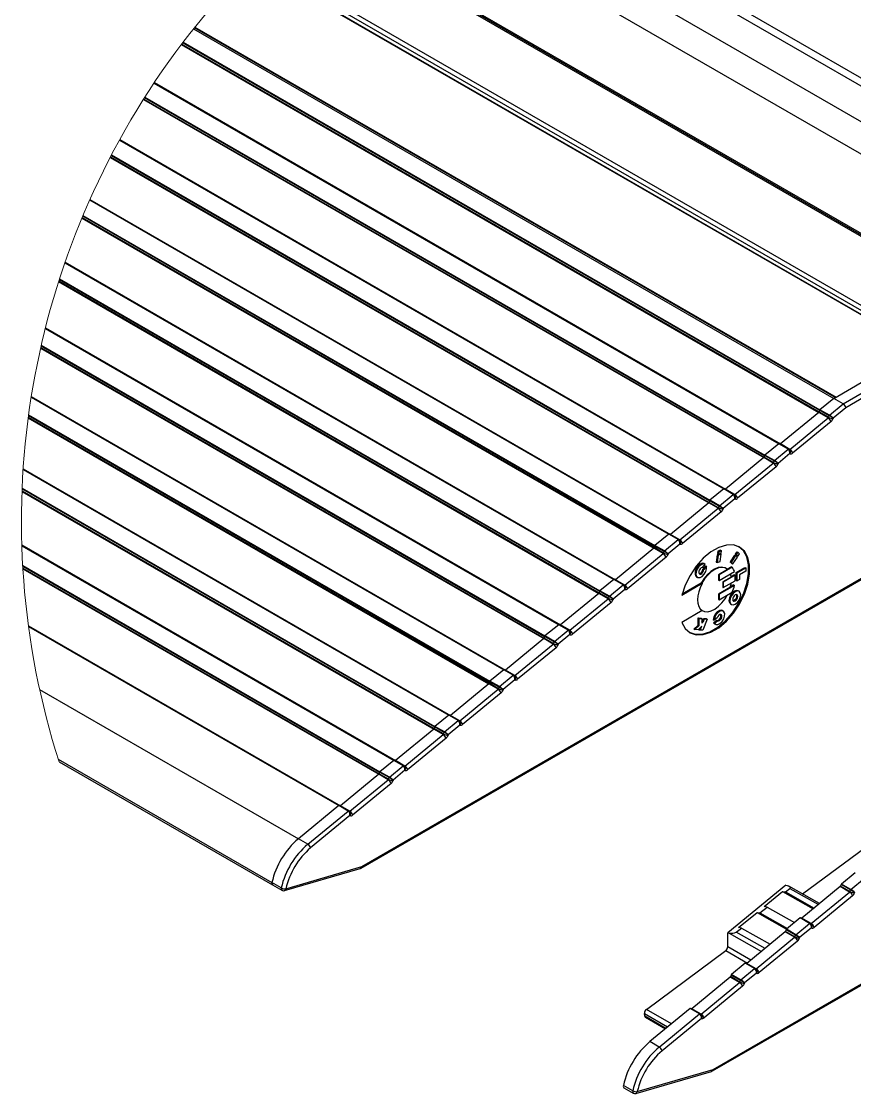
# Paper-space layout 'Sheet4' of a CAD drawing. Header units: millimetres. Extents: x 440 to 1016, y 428 to 1885.
# Drawn here: x 480.8 to 795.1, y 428 to 832.6 of the extents above; entities that cross this region are included whole.
import ezdxf

# ---------------------------------------------------------------- set-up
doc = ezdxf.new("R2010")
doc.units = ezdxf.units.MM

psp = doc.layouts.new('Sheet4')

# ---------------------------------------------------------------- linework, layer by layer
at = {"color": 7, "linetype": 'Continuous', "lineweight": 25, "ltscale": 5}
for p, q in [((632.43746, 903.612809), (859.75676, 772.384243)), ((635.116092, 905.104714), (859.824113, 775.383549)), ((620.954625, 896.794932), (875.325493, 749.949651)), ((610.996477, 890.296536), (870.022468, 740.763979)), ((587.642483, 872.642534), (843.059711, 725.193458)), ((843.77735, 725.314157), (588.021568, 872.959035)), ((588.445655, 873.311894), (844.036035, 725.762682)), ((567.851953, 854.517358), (819.618992, 709.175306)), ((567.958943, 854.624646), (819.764427, 709.260242)), ((568.920366, 855.582791), (821.068577, 710.020797)), ((570.153884, 856.799619), (822.730354, 710.990267)), ((545.75204, 829.747455), (787.284068, 690.314012)), ((787.850312, 690.644221), (546.111158, 830.197172)), ((546.31739, 830.454962), (788.174562, 690.833764)), ((541.197053, 823.88206), (781.66335, 685.063737)), ((541.337124, 824.066835), (781.789712, 685.256558)), ((541.707567, 824.554401), (781.970314, 685.853498)), ((541.848234, 824.738877), (782.096676, 686.046319)), ((530.839852, 809.30634), (766.534499, 673.242645)), ((530.902735, 809.400814), (766.691855, 673.282879)), ((530.91555, 809.419887), (767.03041, 673.113601)), ((530.978731, 809.514659), (767.187766, 673.154133)), ((526.830844, 803.125637), (760.913781, 667.99237)), ((526.953332, 803.319948), (761.039547, 668.184893)), ((527.279071, 803.83374), (761.220745, 668.782132)), ((527.402453, 804.028051), (761.347107, 668.974655)), ((517.782263, 787.793832), (745.784334, 656.170981)), ((517.837099, 787.89367), (745.94169, 656.211512)), ((517.848126, 787.913637), (746.280841, 656.042235)), ((517.902962, 788.013177), (746.438197, 656.082468)), ((514.311782, 781.302588), (740.164212, 650.920706)), ((514.417879, 781.506734), (740.289978, 651.113527)), ((514.698915, 782.045858), (740.471176, 651.710468)), ((514.805607, 782.249706), (740.596942, 651.902991)), ((506.569139, 765.216785), (725.034765, 639.099317)), ((506.615631, 765.321391), (725.192122, 639.139848)), ((506.625167, 765.342252), (725.531272, 638.970571)), ((506.671659, 765.446859), (725.688628, 639.011102)), ((503.642253, 758.411722), (719.414643, 633.849042)), ((503.731064, 758.626001), (719.540409, 634.041863)), ((503.967396, 759.191053), (719.721607, 634.638803)), ((504.056803, 759.404736), (719.847373, 634.831624)), ((497.230879, 741.557913), (704.285196, 622.02795)), ((497.268728, 741.667288), (704.442553, 622.068184)), ((497.276179, 741.689043), (704.781405, 621.898906)), ((497.314028, 741.798418), (704.938761, 621.939438)), ((494.863681, 734.429496), (698.664776, 616.777675)), ((494.934908, 734.653609), (698.79084, 616.970198)), ((495.124451, 735.246079), (698.972038, 617.567437)), ((495.196573, 735.469597), (699.097804, 617.75996)), ((489.839903, 716.774302), (683.535627, 604.956286)), ((489.868812, 716.889041), (683.692984, 604.996817)), ((489.874772, 716.911988), (684.031836, 604.82754)), ((489.90368, 717.026429), (684.189192, 604.867773)), ((488.063387, 709.304946), (677.915207, 599.706011)), ((488.116137, 709.540086), (678.041271, 599.898832)), ((488.256506, 710.16057), (678.222171, 600.495773)), ((488.31015, 710.395115), (678.348235, 600.688296)), ((787.284068, 690.314012), (822.730354, 710.990267)), ((790.81922, 688.273149), (826.266102, 708.949106)), ((827.198915, 707.446473), (791.798524, 686.797636)), ((484.522871, 690.793829), (662.786058, 587.884622)), ((484.541945, 690.914231), (662.943415, 587.925153)), ((484.545819, 690.93837), (663.282267, 587.755876)), ((484.564892, 691.058474), (663.439623, 587.796407)), ((787.284068, 690.314012), (782.096676, 686.046319)), ((785.631827, 684.005158), (790.81922, 688.273149)), ((790.81922, 688.273149), (787.284068, 690.314012)), ((483.50542, 683.853166), (657.472602, 583.424108)), ((483.5385, 684.099631), (657.598666, 583.616929)), ((781.66335, 685.063737), (767.187766, 673.154133)), ((785.199098, 683.022874), (781.66335, 685.063737)), ((781.970314, 685.853498), (781.789712, 685.256558)), ((785.324863, 683.215397), (781.789712, 685.256558)), ((785.506062, 683.812635), (781.970314, 685.853498)), ((785.631827, 684.005158), (782.096676, 686.046319)), ((785.324863, 683.215397), (785.506062, 683.812635)), ((791.798524, 686.797636), (787.059955, 682.898896)), ((483.385912, 682.955222), (657.165638, 582.634347)), ((483.418397, 683.201986), (657.291702, 582.827168)), ((770.723514, 671.112971), (785.199098, 683.022874)), ((786.266617, 681.620376), (771.791033, 669.710474)), ((787.059955, 682.898896), (787.022404, 682.77611)), ((766.534499, 673.242645), (761.347107, 668.974655)), ((770.069651, 671.201484), (766.534499, 673.242645)), ((770.227007, 671.242016), (766.691855, 673.282879)), ((766.691855, 673.282879), (767.03041, 673.113601)), ((770.566157, 671.072738), (767.03041, 673.113601)), ((770.723514, 671.112971), (767.187766, 673.154133)), ((760.913781, 667.99237), (746.438197, 656.082468)), ((764.449529, 665.951209), (760.913781, 667.99237)), ((761.220745, 668.782132), (761.039547, 668.184893)), ((764.575295, 666.14403), (761.039547, 668.184893)), ((764.756493, 666.740971), (761.220745, 668.782132)), ((764.882258, 666.933494), (761.347107, 668.974655)), ((764.882258, 666.933494), (770.069651, 671.201484)), ((770.777158, 669.502752), (766.30979, 665.827232)), ((770.227007, 671.242016), (770.566157, 671.072738)), ((770.846895, 669.467883), (770.777158, 669.502752)), ((481.474391, 663.503843), (642.03649, 570.813255)), ((481.482736, 663.629906), (642.193846, 570.853489)), ((481.484524, 663.655536), (642.532698, 570.684211)), ((481.492869, 663.781898), (642.689756, 570.724743)), ((749.973945, 654.041605), (764.449529, 665.951209)), ((765.517048, 664.548712), (751.041464, 652.639108)), ((764.575295, 666.14403), (764.756493, 666.740971)), ((766.30979, 665.827232), (766.272835, 665.704446)), ((481.061033, 655.512648), (636.541835, 565.755503)), ((481.087855, 656.198995), (636.723033, 566.352742)), ((481.098584, 656.457977), (636.849097, 566.545265)), ((745.784334, 656.170981), (740.596942, 651.902991)), ((749.320082, 654.12982), (745.784334, 656.170981)), ((749.477438, 654.170351), (745.94169, 656.211512)), ((745.94169, 656.211512), (746.280841, 656.042235)), ((749.816588, 654.001074), (746.280841, 656.042235)), ((749.973945, 654.041605), (746.438197, 656.082468)), ((481.051199, 655.253368), (636.41607, 565.56298)), ((740.471176, 651.710468), (740.289978, 651.113527)), ((744.006924, 649.669306), (740.471176, 651.710468)), ((744.13269, 649.862127), (740.596942, 651.902991)), ((744.13269, 649.862127), (749.320082, 654.12982)), ((750.027589, 652.431088), (745.560221, 648.755865)), ((749.477438, 654.170351), (749.816588, 654.001074)), ((750.097326, 652.396517), (750.027589, 652.431088)), ((608.963064, 513.084965), (846.429161, 650.171178)), ((609.256319, 513.677137), (846.687845, 650.743382)), ((740.164212, 650.920706), (725.688628, 639.011102)), ((729.22378, 636.969941), (743.69996, 648.879843)), ((744.767479, 647.477048), (730.291895, 635.567444)), ((743.69996, 648.879843), (740.164212, 650.920706)), ((743.825726, 649.072366), (740.289978, 651.113527)), ((743.825726, 649.072366), (744.006924, 649.669306)), ((745.560221, 648.755865), (745.523266, 648.63308)), ((725.034765, 639.099317), (719.847373, 634.831624)), ((723.383121, 632.790463), (728.570513, 637.058454)), ((729.27802, 635.359721), (724.810652, 631.684201)), ((728.570513, 637.058454), (725.034765, 639.099317)), ((728.727869, 637.098687), (725.192122, 639.139848)), ((725.192122, 639.139848), (725.531272, 638.970571)), ((729.066423, 636.92941), (725.531272, 638.970571)), ((729.22378, 636.969941), (725.688628, 639.011102)), ((728.727869, 637.098687), (729.066423, 636.92941)), ((729.347757, 635.324853), (729.27802, 635.359721)), ((480.981461, 635.026829), (621.940187, 553.653078)), ((480.985335, 634.893315), (621.782831, 553.612845)), ((480.986229, 634.866791), (621.443979, 553.782122)), ((480.990402, 634.732979), (621.286623, 553.741591)), ((719.414643, 633.849042), (704.938761, 621.939438)), ((708.474509, 619.898276), (722.950391, 631.808179)), ((722.950391, 631.808179), (719.414643, 633.849042)), ((719.721607, 634.638803), (719.540409, 634.041863)), ((723.076157, 632.000702), (719.540409, 634.041863)), ((723.257355, 632.59794), (719.721607, 634.638803)), ((723.383121, 632.790463), (719.847373, 634.831624)), ((723.076157, 632.000702), (723.257355, 632.59794)), ((724.810652, 631.684201), (724.773697, 631.561415)), ((743.370942, 631.335216), (742.987088, 628.600853)), ((743.724398, 631.13107), (743.340544, 628.396707)), ((744.415216, 631.725626), (743.370942, 631.335216)), ((743.370942, 631.335216), (743.724398, 631.13107)), ((743.555121, 632.64771), (743.432335, 631.772714)), ((743.432335, 631.772714), (743.78579, 631.568568)), ((744.599394, 633.03812), (743.555121, 632.64771)), ((743.555121, 632.64771), (743.908576, 632.443564)), ((744.769267, 631.52148), (743.724398, 631.13107)), ((743.908576, 632.443564), (743.78579, 631.568568)), ((743.78579, 631.568568), (744.83066, 631.958978)), ((744.953445, 632.833975), (743.908576, 632.443564)), ((744.385413, 628.787117), (744.769267, 631.52148)), ((744.415216, 631.725626), (744.769267, 631.52148)), ((744.599394, 633.03812), (744.953445, 632.833975)), ((744.83066, 631.958978), (744.953445, 632.833975)), ((749.888114, 631.236272), (748.195342, 628.618734)), ((749.888114, 631.236272), (750.24157, 631.032126)), ((750.700525, 632.492738), (750.158719, 631.654995)), ((750.158719, 631.654995), (750.840596, 631.110506)), ((750.158719, 631.654995), (750.512175, 631.450849)), ((751.053981, 632.288592), (750.512175, 631.450849)), ((750.512175, 631.450849), (751.194052, 630.90636)), ((750.700525, 632.492738), (751.053981, 632.288592)), ((751.735858, 631.743806), (751.053981, 632.288592)), ((751.194052, 630.90636), (751.735858, 631.743806)), ((481.318525, 627.280908), (616.09923, 549.473601)), ((724.01791, 630.405681), (709.54173, 618.495779)), ((737.71923, 626.548665), (738.728336, 627.804535)), ((738.94947, 627.191203), (737.939767, 625.935333)), ((738.374881, 628.008681), (738.728336, 627.804535)), ((738.94947, 627.191203), (739.302925, 626.987057)), ((742.987088, 628.600853), (743.340544, 628.396707)), ((743.340544, 628.396707), (744.385413, 628.787117)), ((748.195342, 628.618734), (748.877219, 628.074246)), ((748.195342, 628.618734), (748.548798, 628.414886)), ((750.24157, 631.032126), (748.548798, 628.414886)), ((748.548798, 628.414886), (749.230675, 627.8701)), ((748.877219, 628.074246), (749.230675, 627.8701)), ((749.230675, 627.8701), (750.923447, 630.487638)), ((750.923447, 630.487638), (750.24157, 631.032126)), ((750.840596, 631.110506), (751.194052, 630.90636)), ((481.334321, 627.006726), (615.973465, 549.281078)), ((481.376938, 626.280146), (615.792266, 548.683839)), ((481.393627, 626.005368), (615.666203, 548.491316)), ((737.939767, 625.935333), (738.293222, 625.731187)), ((739.302925, 626.987057), (738.293222, 625.731187)), ((747.27147, 625.79109), (743.832878, 623.805957)), ((743.832878, 623.805957), (743.832878, 621.748107)), ((743.832878, 623.805957), (744.009904, 623.703735)), ((749.028019, 626.600819), (744.009904, 623.703735)), ((744.009904, 621.645885), (749.827913, 625.004606)), ((744.009904, 623.703735), (744.009904, 621.645885)), ((750.114612, 623.580055), (745.629958, 620.991128)), ((746.794633, 626.130538), (746.617607, 626.23276)), ((748.674563, 626.804965), (747.124843, 625.910299)), ((749.761156, 623.784201), (748.60423, 623.116629)), ((748.674563, 626.804965), (749.028019, 626.600819)), ((749.761156, 623.784201), (750.114612, 623.580055)), ((750.521115, 624.704795), (753.791622, 626.592772)), ((750.521115, 621.683734), (750.521115, 624.704795)), ((750.521115, 624.704795), (750.875167, 624.500649)), ((750.875167, 624.500649), (754.145078, 626.388626)), ((750.875167, 621.479588), (750.875167, 624.500649)), ((754.145078, 625.163751), (751.758508, 623.786287)), ((751.758508, 623.786287), (751.758508, 621.989803)), ((753.791622, 626.592772), (754.145078, 626.388626)), ((754.145078, 626.388626), (754.145078, 625.163751)), ((704.285196, 622.02795), (699.097804, 617.75996)), ((702.633552, 615.718799), (707.820944, 619.986789)), ((707.820944, 619.986789), (704.285196, 622.02795)), ((707.9783, 620.027321), (704.442553, 622.068184)), ((704.442553, 622.068184), (704.781405, 621.898906)), ((708.317153, 619.858043), (704.781405, 621.898906)), ((708.474509, 619.898276), (704.938761, 621.939438)), ((707.9783, 620.027321), (708.317153, 619.858043)), ((737.650088, 620.459156), (729.951552, 616.014736)), ((737.296633, 620.663004), (730.082683, 616.498726)), ((735.535912, 623.009043), (735.889367, 622.805195)), ((737.296633, 620.663004), (737.473659, 620.56108)), ((737.473659, 620.56108), (737.650088, 620.459156)), ((743.832878, 621.748107), (744.009904, 621.645885)), ((748.282961, 619.079011), (743.832878, 616.509752)), ((749.827913, 619.76655), (744.009904, 616.407828)), ((748.631648, 622.927981), (745.452932, 621.093052)), ((745.452932, 621.093052), (745.452932, 619.035201)), ((745.452932, 621.093052), (745.629958, 620.991128)), ((745.452932, 619.035201), (745.629958, 618.933277)), ((745.629958, 618.933277), (750.114612, 621.522205)), ((745.629958, 620.991128), (745.629958, 618.933277)), ((749.474458, 619.970696), (748.346142, 619.319515)), ((749.474458, 619.970696), (749.827913, 619.76655)), ((750.521115, 621.683734), (750.875167, 621.479588)), ((751.758508, 621.989803), (750.875167, 621.479588)), ((698.664776, 616.777675), (684.189192, 604.867773)), ((702.200524, 614.736514), (698.664776, 616.777675)), ((698.972038, 617.567437), (698.79084, 616.970198)), ((702.32629, 614.929335), (698.79084, 616.970198)), ((702.507488, 615.526276), (698.972038, 617.567437)), ((702.633552, 615.718799), (699.097804, 617.75996)), ((702.32629, 614.929335), (702.507488, 615.526276)), ((708.528451, 618.288057), (704.061083, 614.612537)), ((708.598188, 618.253188), (708.528451, 618.288057)), ((743.832878, 616.509752), (743.832878, 614.451902)), ((743.832878, 616.509752), (744.009904, 616.407828)), ((744.009904, 614.349978), (749.028019, 617.246764)), ((744.009904, 616.407828), (744.009904, 614.349978)), ((751.58327, 617.543595), (751.229815, 617.747741)), ((687.724642, 602.82691), (702.200524, 614.736514)), ((703.268043, 613.334017), (688.792459, 601.424413)), ((704.061083, 614.612537), (704.02383, 614.489751)), ((743.832878, 614.451902), (744.009904, 614.349978)), ((748.355083, 612.767773), (748.708538, 612.563627)), ((737.650088, 610.252159), (729.951552, 605.808036)), ((736.164741, 607.506471), (737.236432, 607.410507)), ((736.201099, 604.815619), (736.164741, 607.506471)), ((736.164741, 607.506471), (736.518196, 607.302325)), ((736.554555, 604.611473), (736.518196, 607.302325)), ((736.518196, 607.302325), (737.589888, 607.206361)), ((737.236432, 607.410507), (737.589888, 607.206361)), ((737.589888, 607.206361), (737.500481, 605.491238)), ((737.828902, 606.350439), (738.206796, 607.323783)), ((739.478759, 607.03768), (737.843803, 602.823036)), ((738.182358, 606.146293), (738.560251, 607.119637)), ((738.206796, 607.323783), (739.125303, 607.241826)), ((738.206796, 607.323783), (738.560251, 607.119637)), ((738.560251, 607.119637), (739.478759, 607.03768)), ((739.125303, 607.241826), (739.478759, 607.03768)), ((741.774134, 606.892245), (742.127589, 606.688099)), ((743.275575, 607.584553), (742.127589, 606.688099)), ((745.585255, 610.08169), (745.231799, 610.285835)), ((483.483962, 604.532497), (601.190619, 536.581712)), ((483.503036, 604.390042), (601.033262, 536.541181)), ((483.50691, 604.361432), (600.69441, 536.710458)), ((483.525983, 604.218977), (600.537054, 536.669927)), ((683.535627, 604.956286), (678.348235, 600.688296)), ((681.883685, 598.647432), (687.071077, 602.915125)), ((687.071077, 602.915125), (683.535627, 604.956286)), ((687.228433, 602.955656), (683.692984, 604.996817)), ((683.692984, 604.996817), (684.031836, 604.82754)), ((687.567286, 602.786379), (684.031836, 604.82754)), ((687.724642, 602.82691), (684.189192, 604.867773)), ((687.228433, 602.955656), (687.567286, 602.786379)), ((734.570912, 603.28825), (736.201099, 604.815619)), ((734.570912, 603.28825), (734.924368, 603.084104)), ((734.924368, 603.084104), (736.554555, 604.611473)), ((736.103348, 602.978604), (734.924368, 603.084104)), ((737.522534, 604.445474), (736.103348, 602.978604)), ((736.201099, 604.815619), (736.554555, 604.611473)), ((736.57184, 603.109436), (736.800126, 603.698926)), ((736.57184, 603.109436), (736.925296, 602.90529)), ((736.925296, 602.90529), (737.522534, 604.445474)), ((737.843803, 602.823036), (736.925296, 602.90529)), ((737.500481, 605.491238), (738.182358, 606.146293)), ((737.530283, 606.063442), (737.828902, 606.350439)), ((737.828902, 606.350439), (738.182358, 606.146293)), ((741.973809, 605.70045), (743.121795, 606.596904)), ((741.973809, 605.70045), (742.357067, 605.306165)), ((741.973809, 605.70045), (742.327265, 605.496602)), ((742.327265, 605.496602), (743.47525, 606.393056)), ((742.357067, 605.306165), (742.710523, 605.102019)), ((743.121795, 606.596904), (743.47525, 606.393056)), ((677.915207, 599.706011), (663.439623, 587.796407)), ((681.450955, 597.665148), (677.915207, 599.706011)), ((678.222171, 600.495773), (678.041271, 599.898832)), ((681.576721, 597.857671), (678.041271, 599.898832)), ((681.757919, 598.454611), (678.222171, 600.495773)), ((681.883685, 598.647432), (678.348235, 600.688296)), ((687.778882, 601.216393), (683.311514, 597.54117)), ((687.848619, 601.181524), (687.778882, 601.216393)), ((666.975073, 585.755246), (681.450955, 597.665148)), ((682.518474, 596.262353), (668.042592, 584.352749)), ((681.576721, 597.857671), (681.757919, 598.454611)), ((683.311514, 597.54117), (683.274261, 597.418385)), ((662.786058, 587.884622), (657.598666, 583.616929)), ((666.321508, 585.843759), (662.786058, 587.884622)), ((666.478864, 585.883992), (662.943415, 587.925153)), ((662.943415, 587.925153), (663.282267, 587.755876)), ((666.817717, 585.714715), (663.282267, 587.755876)), ((666.975073, 585.755246), (663.439623, 587.796407)), ((657.165638, 582.634347), (642.689756, 570.724743)), ((660.701088, 580.593484), (657.165638, 582.634347)), ((657.472602, 583.424108), (657.291702, 582.827168)), ((660.827152, 580.786007), (657.291702, 582.827168)), ((661.008052, 581.383245), (657.472602, 583.424108)), ((661.134116, 581.575768), (657.598666, 583.616929)), ((661.134116, 581.575768), (666.321508, 585.843759)), ((667.029313, 584.145026), (662.561945, 580.469506)), ((666.478864, 585.883992), (666.817717, 585.714715)), ((667.098753, 584.110158), (667.029313, 584.145026)), ((487.714402, 580.496626), (585.319988, 524.150269)), ((646.225504, 568.683582), (660.701088, 580.593484)), ((661.768905, 579.190986), (647.293023, 567.281084)), ((660.827152, 580.786007), (661.008052, 581.383245)), ((662.561945, 580.469506), (662.524692, 580.34672)), ((642.03649, 570.813255), (636.849097, 566.545265)), ((645.571939, 568.772094), (642.03649, 570.813255)), ((645.729295, 568.812626), (642.193846, 570.853489)), ((642.193846, 570.853489), (642.532698, 570.684211)), ((646.068148, 568.643348), (642.532698, 570.684211)), ((646.225504, 568.683582), (642.689756, 570.724743)), ((741.545252, 436.546641), (979.011349, 573.632853)), ((741.839103, 437.138813), (979.270629, 574.205356)), ((775.507382, 503.377156), (868.20095, 571.931439)), ((640.384547, 564.504104), (636.849097, 566.545265)), ((640.384547, 564.504104), (645.571939, 568.772094)), ((646.279446, 567.073362), (641.812078, 563.397842)), ((645.729295, 568.812626), (646.068148, 568.643348)), ((646.349184, 567.038493), (646.279446, 567.073362)), ((636.41607, 565.56298), (621.940187, 553.653078)), ((625.475935, 551.612215), (639.951519, 563.521819)), ((639.951519, 563.521819), (636.41607, 565.56298)), ((636.723033, 566.352742), (636.541835, 565.755503)), ((640.077583, 563.71464), (636.541835, 565.755503)), ((640.258483, 564.311581), (636.723033, 566.352742)), ((640.077583, 563.71464), (640.258483, 564.311581)), ((641.812078, 563.397842), (641.775123, 563.275056)), ((641.019038, 562.119322), (626.543454, 550.209718)), ((494.745068, 554.169254), (575.335614, 507.645445)), ((495.03564, 553.256707), (575.560025, 506.771045)), ((621.286623, 553.741591), (616.09923, 549.473601)), ((619.634978, 547.432738), (624.82237, 551.70043)), ((624.82237, 551.70043), (621.286623, 553.741591)), ((624.979726, 551.740961), (621.443979, 553.782122)), ((621.443979, 553.782122), (621.782831, 553.612845)), ((625.318579, 551.571684), (621.782831, 553.612845)), ((625.475935, 551.612215), (621.940187, 553.653078)), ((624.979726, 551.740961), (625.318579, 551.571684)), ((615.666203, 548.491316), (601.190619, 536.581712)), ((604.726068, 534.540551), (619.20195, 546.450453)), ((619.20195, 546.450453), (615.666203, 548.491316)), ((615.973465, 549.281078), (615.792266, 548.683839)), ((619.327716, 546.642976), (615.792266, 548.683839)), ((619.508914, 547.239916), (615.973465, 549.281078)), ((619.634978, 547.432738), (616.09923, 549.473601)), ((619.327716, 546.642976), (619.508914, 547.239916)), ((621.062509, 546.326475), (621.025256, 546.20369)), ((625.529877, 550.001698), (621.062509, 546.326475)), ((625.599615, 549.966829), (625.529877, 550.001698)), ((620.269469, 545.047658), (605.793885, 533.138054)), ((600.537054, 536.669927), (585.319988, 524.150269)), ((588.855735, 522.109406), (604.072503, 534.629064)), ((604.072503, 534.629064), (600.537054, 536.669927)), ((604.229859, 534.669297), (600.69441, 536.710458)), ((600.69441, 536.710458), (601.033262, 536.541181)), ((604.568712, 534.50002), (601.033262, 536.541181)), ((604.726068, 534.540551), (601.190619, 536.581712)), ((604.229859, 534.669297), (604.568712, 534.50002)), ((604.780308, 532.930331), (589.923255, 520.706909)), ((604.850046, 532.895463), (604.780308, 532.930331)), ((588.855735, 522.109406), (585.319988, 524.150269)), ((580.071203, 504.612761), (608.586065, 512.947576)), ((580.604366, 505.302088), (609.256319, 513.677137)), ((795.368842, 511.346297), (790.180854, 507.078605)), ((578.871063, 505.604582), (575.335614, 507.645445)), ((575.560025, 506.771045), (579.095475, 504.729884)), ((769.24055, 506.695049), (747.339419, 488.676267)), ((781.981639, 499.706404), (770.362309, 506.294208)), ((789.748124, 506.09632), (775.27254, 494.186418)), ((793.283872, 504.055159), (789.748124, 506.09632)), ((790.055088, 506.885784), (789.87389, 506.288843)), ((793.409637, 504.24798), (789.87389, 506.288843)), ((793.590836, 504.844921), (790.055088, 506.885784)), ((793.716601, 505.037444), (790.180854, 507.078605)), ((793.716601, 505.037444), (798.903994, 509.305434)), ((761.020474, 498.578386), (768.003158, 504.32338)), ((768.003158, 504.32338), (779.515795, 497.677462)), ((768.003158, 504.32338), (769.096307, 504.16215)), ((769.096307, 504.16215), (770.680002, 505.465405)), ((769.096307, 504.16215), (779.930643, 498.018997)), ((770.680002, 505.465405), (781.514935, 499.322252)), ((778.807692, 492.145555), (793.283872, 504.055159)), ((794.351391, 502.652662), (779.875807, 490.74276)), ((793.409637, 504.24798), (793.590836, 504.844921)), ((795.144133, 503.931182), (795.107178, 503.808396)), ((759.461812, 496.235626), (762.113623, 498.417156)), ((762.113623, 498.417156), (761.020474, 498.578386)), ((762.113623, 498.417156), (772.497348, 492.529409)), ((751.385979, 490.651863), (758.368663, 496.396856)), ((758.368663, 496.396856), (769.434265, 490.009027)), ((758.368663, 496.396856), (759.461812, 496.235626)), ((759.461812, 496.235626), (769.846133, 490.347879)), ((774.618677, 494.274931), (769.431285, 490.006941)), ((778.154425, 492.23377), (774.618677, 494.274931)), ((778.311781, 492.274301), (774.776033, 494.315164)), ((774.776033, 494.315164), (775.115184, 494.145887)), ((778.650931, 492.105024), (775.115184, 494.145887)), ((778.807692, 492.145555), (775.27254, 494.186418)), ((750.527672, 488.884883), (752.479128, 490.490632)), ((752.479128, 490.490632), (751.385979, 490.651863)), ((752.479128, 490.490632), (763.313464, 484.34748)), ((769.305519, 489.814418), (769.124321, 489.217179)), ((772.841267, 487.773256), (769.305519, 489.814418)), ((772.967032, 487.966077), (769.431285, 490.006941)), ((772.967032, 487.966077), (778.154425, 492.23377)), ((778.861932, 490.535038), (774.394564, 486.859517)), ((778.311781, 492.274301), (778.650931, 492.105024)), ((778.931669, 490.500169), (778.861932, 490.535038)), ((747.339419, 488.676267), (747.856788, 488.599973)), ((747.339419, 483.431952), (747.339419, 488.676267)), ((747.856788, 488.599973), (760.067395, 481.676595)), ((761.362008, 482.742028), (750.527672, 488.884883)), ((768.998555, 489.024656), (754.522971, 477.114754)), ((758.058123, 475.073891), (772.534303, 486.983495)), ((773.601822, 485.580998), (759.126238, 473.671394)), ((772.534303, 486.983495), (768.998555, 489.024656)), ((772.660069, 487.176316), (769.124321, 489.217179)), ((772.660069, 487.176316), (772.841267, 487.773256)), ((774.394564, 486.859517), (774.357609, 486.73703)), ((716.594152, 459.806161), (746.578268, 481.982069)), ((746.578268, 481.982069), (754.723243, 477.279859)), ((756.072692, 478.390293), (747.339419, 483.431952)), ((753.869108, 477.203267), (748.681716, 472.935276)), ((752.217464, 470.894413), (757.404856, 475.162404)), ((758.112363, 473.463373), (753.644995, 469.788151)), ((757.404856, 475.162404), (753.869108, 477.203267)), ((757.562212, 475.202637), (754.026464, 477.243798)), ((754.026464, 477.243798), (754.365615, 477.074521)), ((757.900766, 475.03336), (754.365615, 477.074521)), ((758.058123, 475.073891), (754.522971, 477.114754)), ((757.562212, 475.202637), (757.900766, 475.03336)), ((758.1821, 473.428803), (758.112363, 473.463373)), ((748.248986, 471.952992), (733.773402, 460.043388)), ((737.308554, 458.002227), (751.784138, 469.912129)), ((751.784138, 469.912129), (748.248986, 471.952992)), ((748.55595, 472.742753), (748.374752, 472.145813)), ((751.9105, 470.104652), (748.374752, 472.145813)), ((752.091698, 470.70189), (748.55595, 472.742753)), ((752.217464, 470.894413), (748.681716, 472.935276)), ((751.9105, 470.104652), (752.091698, 470.70189)), ((753.644995, 469.788151), (753.60804, 469.665365)), ((752.852253, 468.509631), (738.376073, 456.599729)), ((715.964726, 457.279222), (715.841941, 458.219187)), ((715.841941, 458.219187), (724.628858, 453.146236)), ((724.008373, 452.635722), (715.964726, 457.279222)), ((726.073078, 454.334157), (716.594152, 459.806161)), ((733.119539, 460.131602), (717.902473, 447.612243)), ((721.438221, 445.571082), (736.655287, 458.090739)), ((736.655287, 458.090739), (733.119539, 460.131602)), ((736.812643, 458.131271), (733.276896, 460.172134)), ((733.276896, 460.172134), (733.616046, 460.002856)), ((737.151197, 457.961993), (733.616046, 460.002856)), ((737.308554, 458.002227), (733.773402, 460.043388)), ((736.812643, 458.131271), (737.151197, 457.961993)), ((716.215066, 456.844108), (723.800949, 452.464955)), ((737.362794, 456.392007), (722.50574, 444.168585)), ((737.432531, 456.357138), (737.362794, 456.392007)), ((721.438221, 445.571082), (717.902473, 447.612243)), ((713.18715, 428.764062), (741.839103, 437.138813)), ((712.653688, 428.074436), (741.168551, 436.409252)), ((711.453847, 429.066258), (707.918099, 431.107121)), ((708.142511, 430.232721), (711.67796, 428.191559))]:
    psp.add_line(p, q, dxfattribs=at)
at = {"color": 7, "linetype": 'Continuous', "lineweight": 25, "ltscale": 5, "flags": 128}
for points in [[(787.642292, 690.523224), (787.478975, 690.449016), (787.284068, 690.314012)], [(729.951552, 605.808036), (731.243781, 603.490906), (733.093313, 601.903634), (735.407762, 601.125198), (738.070897, 601.194637), (740.949205, 602.108376), (743.900231, 603.821116), (746.775559, 606.247025), (749.431542, 609.26451), (751.735858, 612.723367), (753.572873, 616.450446), (754.851393, 620.259481), (755.507044, 623.960333), (755.507044, 627.367931), (754.851393, 630.311804), (753.572873, 632.645028), (751.735858, 634.251075), (749.431542, 635.049479), (746.775559, 635.000305), (743.900231, 634.106236), (740.949205, 632.411974), (738.070897, 630.002158), (735.407762, 626.996892), (733.093313, 623.546677), (731.243781, 619.824069), (729.951552, 616.014736)], [(732.702903, 602.12894), (732.739858, 602.107482), (735.054306, 601.329343), (737.716846, 601.398783), (740.59575, 602.312522), (743.546776, 604.025262), (746.422104, 606.450873), (749.078087, 609.468656), (751.382402, 612.927513), (753.219418, 616.654592), (754.497937, 620.463627), (755.152992, 624.164479), (755.152992, 627.571778), (754.497937, 630.51595), (753.219418, 632.849174), (751.382402, 634.454923), (751.369289, 634.462671)], [(738.374881, 628.008681), (737.675718, 628.107624), (736.861519, 627.778607), (736.065797, 627.07557), (735.41849, 626.113849), (735.026292, 625.051396), (734.95417, 624.062257), (735.212854, 623.308854), (735.535912, 623.009043)], [(738.728336, 627.804535), (738.029174, 627.903478), (737.214974, 627.574461), (736.419252, 626.871424), (735.771946, 625.909703), (735.380343, 624.84725), (735.307626, 623.858111), (735.56631, 623.104708), (736.114077, 622.710722), (736.860327, 622.740822), (737.683467, 623.189943), (738.448195, 623.984175), (739.028744, 624.99358), (739.330343, 626.052456), (739.302925, 626.987057)], [(737.71923, 626.548665), (737.324051, 626.415746), (736.929468, 626.089709), (736.602835, 625.626879), (736.401967, 625.10653), (736.360244, 624.618666), (736.484818, 624.247627), (736.754827, 624.056893), (737.123779, 624.079542), (737.527303, 624.312), (737.896256, 624.713736), (738.167457, 625.215607), (738.293222, 625.731187)], [(746.617607, 626.23276), (746.116928, 626.464622), (744.951657, 626.661914), (743.652872, 626.475649), (742.280177, 625.914471), (740.896157, 625.00401), (739.56459, 623.786287), (738.345675, 622.317033), (737.296633, 620.663004)], [(747.27147, 625.79109), (746.293358, 626.362698), (745.128087, 626.559692), (743.829898, 626.373725), (742.456607, 625.812547), (741.073183, 624.902086), (739.741019, 623.684364), (738.5227, 622.214811), (737.473659, 620.56108)], [(737.650088, 620.459156), (736.909203, 618.92076), (736.360244, 617.353456), (736.022882, 615.81208), (735.909633, 614.350574), (736.022882, 613.020497), (736.360244, 611.868339), (736.909203, 610.934632), (737.650088, 610.252159)], [(737.631015, 610.256927), (738.5227, 609.912114), (739.741019, 609.849529), (741.073183, 610.169308), (742.456607, 610.856848), (743.829898, 611.880558), (745.128087, 613.193946), (746.293358, 614.736216), (747.124843, 616.14825)], [(751.229815, 617.747741), (750.570587, 617.875593), (749.792747, 617.605286), (749.01431, 616.977351), (748.355083, 616.087752), (747.914604, 615.07179), (747.759632, 614.084141)], [(748.26806, 614.867644), (748.113088, 613.879996), (748.26806, 613.07116), (748.708538, 612.563925), (749.368362, 612.435775), (750.146202, 612.706082), (750.924043, 613.334017), (751.583866, 614.223616), (752.024344, 615.239577), (752.179317, 616.227226), (752.024344, 617.036359), (751.583866, 617.543595), (750.924043, 617.671745), (750.146202, 617.40114), (749.368362, 616.773503), (748.708538, 615.883904), (748.26806, 614.867644)], [(749.24796, 614.9648), (749.17405, 614.492433), (749.24796, 614.105301), (749.458365, 613.863008), (749.774269, 613.801615), (750.146202, 613.930957), (750.518135, 614.231067), (750.833444, 614.656644), (751.044444, 615.142422), (751.118354, 615.614789), (751.044444, 616.001921), (750.833444, 616.244512), (750.518135, 616.305607), (750.146202, 616.176264), (749.774269, 615.876155), (749.458365, 615.450578), (749.24796, 614.9648)], [(749.305181, 614.004867), (749.420218, 614.005761), (749.792747, 614.135103), (750.16468, 614.435213), (750.479988, 614.86079), (750.690989, 615.346568), (750.764898, 615.818935), (750.690989, 616.206067), (750.633768, 616.306501)], [(747.759632, 614.084141), (747.914604, 613.275008), (748.355083, 612.768071), (748.355083, 612.767773)], [(745.231799, 610.285835), (744.909338, 610.402661), (744.143418, 610.310273), (743.320278, 609.805422), (742.57522, 608.970957), (742.029838, 607.943671), (741.774134, 606.892245)], [(742.327265, 605.496602), (742.835096, 605.041521), (743.558697, 605.004864), (744.378857, 605.39289), (745.16087, 606.141524), (745.777182, 607.128279), (746.125869, 608.190732), (746.149711, 609.155433), (745.845727, 609.863239), (745.262794, 610.198515), (744.496874, 610.106127), (743.67433, 609.601276), (742.928676, 608.766811), (742.383293, 607.739525), (742.127589, 606.688099)], [(743.121795, 606.596904), (743.464521, 606.549518), (743.864469, 606.716709), (744.252495, 607.070165), (744.561247, 607.54879), (744.737677, 608.069735), (744.751982, 608.543592), (744.635157, 608.844595)], [(743.47525, 606.393056), (743.817977, 606.345372), (744.217924, 606.512563), (744.60595, 606.866019), (744.914702, 607.344644), (745.091132, 607.865589), (745.105437, 608.339744), (744.954042, 608.684557), (744.664363, 608.841317), (744.285277, 608.782606), (743.88235, 608.518558), (743.525318, 608.094769), (743.275575, 607.584553)], [(608.584575, 512.955027), (608.621828, 512.959199), (608.890049, 513.128476), (609.098963, 513.415175), (609.180323, 513.589816), (609.201781, 513.635712), (609.211914, 513.652401), (609.218172, 513.659554), (609.221152, 513.661938), (609.224133, 513.662832), (609.226517, 513.662534), (609.229497, 513.66015), (609.233967, 513.649719), (609.23665, 513.598757), (609.190456, 513.394015), (609.175257, 513.356762), (609.175257, 513.356762)], [(769.24055, 506.695049), (769.67328, 506.58031), (770.056538, 506.442623), (770.374826, 506.287055), (770.616821, 506.120162), (770.772389, 505.947905), (770.83557, 505.777137), (770.804576, 505.614119), (770.680002, 505.465405)], [(741.166762, 436.416702), (741.204313, 436.420875), (741.472534, 436.590152), (741.68115, 436.87685), (741.762809, 437.051492), (741.784267, 437.097387), (741.794399, 437.114077), (741.80036, 437.121229), (741.803936, 437.123614), (741.806916, 437.124508), (741.8093, 437.12421), (741.812281, 437.121825), (741.816453, 437.111395), (741.819433, 437.060433), (741.772942, 436.855691), (741.757444, 436.818438), (741.757444, 436.818438)]]:
    psp.add_lwpolyline(points, dxfattribs=at)
at = {"color": 7, "linetype": 'Continuous', "lineweight": 18, "ltscale": 25}
psp.add_arc((778.746018, 644.112712), 297.903327, 91.05937323, 197.75725316, dxfattribs=at)
at = {"color": 7, "linetype": 'Continuous', "lineweight": 25, "ltscale": 25}
for centre, radius, start, end in [((789.691477, 686.46192), 2.133624, 9.05283339, 58.0919681), ((781.38971, 685.380877), 0.418875, 310.78880664, 342.7349529), ((782.365056, 685.732626), 0.412833, 130.54864186, 162.97511768), ((785.897313, 683.694389), 0.40873, 130.5068592, 163.18392372), ((727.266334, 582.992772), 116.43243, 59.09956135, 59.98663869), ((782.179256, 678.073117), 6.863626, 44.67582229, 59.79970572), ((784.933612, 683.333642), 0.40873, 310.5068592, 343.18392372), ((783.951703, 680.965889), 2.405656, 15.78700178, 58.76658529), ((786.988228, 686.143601), 3.367665, 240.40129685, 270.58146427), ((784.667846, 683.490873), 2.460656, 310.5215116, 343.11350402), ((766.64497, 673.138416), 0.15188, 72.01915583, 136.66529623), ((767.076732, 673.259484), 0.153061, 252.38378153, 316.50428991), ((760.650133, 668.301938), 0.406624, 310.41985128, 343.27093164), ((761.61529, 668.660904), 0.412749, 130.52259868, 162.91987639), ((770.180685, 671.096133), 0.153061, 72.38378153, 136.50428991), ((769.048554, 669.779505), 1.750618, 350.90402725, 54.31857173), ((769.273306, 669.983706), 1.578888, 342.26495163, 52.84068093), ((770.612883, 671.217825), 0.152425, 252.14870516, 316.5357469), ((769.864996, 670.123102), 1.180439, 326.28493084, 53.55981729), ((769.476829, 669.056527), 2.404825, 15.77921391, 58.77437316), ((771.126599, 670.337843), 0.913818, 252.17670451, 316.64351445), ((764.183878, 666.261903), 0.40878, 310.53127616, 343.24063746), ((763.202844, 663.894765), 2.404825, 15.77921391, 58.77437316), ((766.239475, 669.073105), 3.368824, 240.39652944, 270.56737725), ((765.145907, 666.623926), 0.406624, 130.41985128, 163.27093164), ((711.743455, 574.845143), 106.090647, 59.04685691, 60.02013161), ((761.444645, 661.023383), 6.837148, 44.6367774, 59.8155906), ((763.917122, 666.419965), 2.461981, 310.5305249, 343.10449072), ((745.895368, 656.065629), 0.153061, 72.38378153, 136.50428991), ((746.327566, 656.187322), 0.152425, 252.14870516, 316.5357469), ((740.86059, 651.593422), 0.406624, 130.41985128, 163.27093164), ((749.430702, 654.026074), 0.151658, 72.05131246, 136.83675899), ((748.299891, 652.708218), 1.749784, 350.88713835, 54.33546062), ((748.523943, 652.912107), 1.578711, 342.26040623, 52.84522633), ((749.863132, 654.146099), 0.15231, 252.20682236, 316.68124909), ((749.115827, 653.051629), 1.180048, 326.27847405, 53.56988668), ((748.722493, 651.981532), 2.410401, 15.8314016, 58.72218547), ((750.376978, 653.266678), 0.913994, 252.18365457, 316.63656439), ((739.899721, 651.230644), 0.407452, 310.47645561, 343.29545801), ((743.436312, 649.189411), 0.406624, 310.41985128, 343.27093164), ((742.45308, 646.823389), 2.404935, 15.77134308, 58.77051028), ((745.487954, 651.99618), 3.363286, 240.38118378, 270.60157735), ((744.398341, 649.551434), 0.40878, 130.53127616, 163.24063746), ((688.272531, 553.116159), 111.484675, 59.07860912, 60.0047146), ((740.687886, 643.942739), 6.848784, 44.64974666, 59.80262135), ((743.16738, 649.348229), 2.462039, 310.5346676, 343.11388082), ((725.145578, 638.994823), 0.15231, 72.20682236, 136.68124909), ((725.578008, 639.114848), 0.151658, 252.05131246, 316.83675899), ((728.680986, 636.954218), 0.151886, 72.02058134, 136.66387072), ((727.54813, 635.635939), 1.751804, 350.92797492, 54.29462406), ((727.768697, 635.838729), 1.58351, 342.39233043, 52.718949), ((729.11291, 637.074654), 0.152502, 252.25227879, 316.63579266), ((728.367289, 635.979885), 1.179146, 326.2538531, 53.6358081), ((727.975407, 634.911227), 2.407641, 15.81640493, 58.76801125), ((729.627409, 636.195014), 0.913994, 252.18365457, 316.63656439), ((719.147847, 634.160482), 0.410092, 310.58506165, 343.18685197), ((720.113024, 634.52093), 0.40878, 130.53127616, 163.24063746), ((722.676134, 632.124677), 0.418793, 310.91006637, 342.78071655), ((721.698939, 629.748106), 2.410401, 15.8314016, 58.72218547), ((724.738385, 634.924516), 3.363286, 240.38118378, 270.60157735), ((723.648606, 632.479695), 0.40873, 130.5068592, 163.18392372), ((663.878134, 529.880017), 118.645958, 59.09835472, 59.96863379), ((719.938317, 626.871074), 6.848784, 44.64974666, 59.80262135), ((722.41914, 632.276178), 2.460656, 310.5215116, 343.11350402), ((736.162929, 625.994353), 1.777818, 280.4704832, 358.09755855), ((742.870693, 622.225718), 5.8036, 6.95008631, 19.35949107), ((744.884525, 623.525902), 5.159811, 16.65337755, 36.57937473), ((739.876748, 622.55113), 10.289439, 354.26093402, 5.73906598), ((704.395827, 621.923097), 0.152425, 72.14870516, 136.5357469), ((704.827809, 622.04447), 0.152781, 252.3182096, 316.56986185), ((707.931896, 619.881757), 0.152781, 72.3182096, 136.56986185), ((706.79898, 618.564449), 1.751417, 350.92016934, 54.30242963), ((707.022839, 618.768455), 1.580395, 342.30361164, 52.80202093), ((708.363878, 620.00313), 0.152425, 252.14870516, 316.5357469), ((707.616362, 618.908289), 1.180314, 326.28771348, 53.57768193), ((707.229029, 617.843241), 2.402997, 15.75664297, 58.78152481), ((736.977569, 622.208359), 11.730503, 344.52783781, 352.50337184), ((733.567076, 623.541622), 16.693292, 337.84650992, 346.92989786), ((698.399794, 617.08872), 0.408613, 310.42804375, 343.13849716), ((699.36329, 617.449191), 0.40873, 130.5068592, 163.18392372), ((702.898534, 615.407754), 0.408613, 130.42804375, 163.13849716), ((646.968503, 519.317882), 111.088406, 59.07348806, 60.00310759), ((699.184467, 609.793887), 6.85571, 44.65744658, 59.79492142), ((708.87768, 619.122342), 0.912986, 252.17389867, 316.6637676), ((701.934873, 615.047208), 0.40878, 310.53127616, 343.24063746), ((700.95384, 612.68007), 2.404825, 15.77921391, 58.77437316), ((703.99104, 617.860609), 3.371017, 240.40657719, 270.5573295), ((701.668117, 615.20527), 2.461981, 310.5305249, 343.10449072), ((683.646686, 604.850838), 0.153145, 72.40357019, 136.48450126), ((684.078641, 604.972315), 0.152153, 252.08411208, 316.60033998), ((687.181697, 602.811379), 0.151658, 72.05131246, 136.83675899), ((686.04901, 601.492438), 1.751759, 350.933424, 54.30630589), ((686.273371, 601.696659), 1.580259, 342.30704382, 52.81643726), ((687.613908, 602.931095), 0.152041, 252.14278387, 316.74528758), ((686.476759, 600.769062), 2.406648, 15.80169952, 58.76730368), ((677.649457, 600.017375), 0.409354, 310.48087026, 343.16687848), ((678.61522, 600.375939), 0.410911, 130.52202581, 163.04451511), ((686.866925, 601.836518), 1.180144, 326.28846855, 53.59757284), ((688.12771, 602.052282), 0.914391, 252.22860336, 316.63427488), ((681.183001, 597.977529), 0.41156, 310.62233114, 343.06845178), ((680.200856, 595.606244), 2.408699, 15.80660713, 58.73524623), ((683.239517, 600.783679), 3.365474, 240.39123998, 270.59152114), ((682.149336, 598.336739), 0.40878, 130.53127616, 163.24063746), ((623.424365, 497.462079), 116.628878, 59.10377331, 59.98915601), ((678.435041, 592.721775), 6.856133, 44.66271313, 59.80123638), ((680.918375, 598.133534), 2.462039, 310.5346676, 343.11388082), ((662.896792, 587.780437), 0.152041, 72.14278387, 136.74528758), ((663.328978, 587.900251), 0.151744, 252.07179928, 316.81627217), ((656.895459, 582.948606), 0.414434, 310.68673022, 342.96101853), ((657.865623, 583.304777), 0.410737, 130.53743903, 163.11030972), ((666.432006, 585.739424), 0.151972, 72.0411553, 136.64329676), ((665.298533, 584.420694), 1.752596, 350.95031466, 54.28941523), ((665.523551, 584.624997), 1.580409, 342.32001415, 52.8091163), ((666.864121, 585.860278), 0.152781, 252.3182096, 316.56986185), ((666.118368, 584.765335), 1.179157, 326.2457562, 53.62325542), ((665.72905, 583.699305), 2.404052, 15.77195792, 58.78162915), ((667.378484, 584.979192), 0.912946, 252.15725676, 316.67168327), ((660.434313, 580.905702), 0.41067, 310.51221068, 343.05433023), ((659.453205, 578.535635), 2.406648, 15.80169952, 58.76730368), ((662.489863, 583.711686), 3.365146, 240.38973524, 270.59302589), ((661.402958, 581.262196), 0.413042, 130.60822971, 162.95831121), ((599.909098, 475.701018), 122.072991, 59.12005609, 59.96614395), ((657.650518, 575.604996), 6.912711, 44.72502359, 59.73892593), ((660.167573, 581.063159), 2.463594, 310.54148767, 343.09352794), ((642.147012, 570.708825), 0.152056, 72.06112059, 136.62333147), ((642.579021, 570.829276), 0.152281, 252.29025291, 316.65033529), ((637.115872, 566.233046), 0.41067, 130.51221068, 163.05433023), ((645.682891, 568.667062), 0.152781, 72.3182096, 136.56986185), ((644.549975, 567.349754), 1.751417, 350.92016934, 54.30242963), ((644.77435, 567.553923), 1.579953, 342.29227445, 52.81335811), ((646.114848, 568.788534), 0.152511, 252.16913387, 316.51531819), ((645.367705, 567.693655), 1.180058, 326.27589937, 53.58949604), ((644.97882, 566.627137), 2.404825, 15.77921391, 58.77437316), ((646.628781, 567.90805), 0.913402, 252.17530134, 316.65363869), ((636.152421, 565.872549), 0.406624, 310.41985128, 343.27093164), ((639.682505, 563.835317), 0.413098, 310.63307507, 343.01467367), ((638.706206, 561.466419), 2.403222, 15.76415966, 58.78942741), ((641.741677, 566.643383), 3.368493, 240.39500908, 270.56889761), ((640.651532, 564.191748), 0.410911, 130.52202581, 163.04451511), ((583.932583, 466.765226), 112.640571, 59.07989318, 59.99670247), ((636.904674, 558.539462), 6.905539, 44.71237656, 59.73999144), ((639.417791, 563.992047), 2.463959, 310.53164087, 343.08267937), ((621.397657, 553.63624), 0.153061, 72.38378153, 136.50428991), ((621.829794, 553.757002), 0.151614, 251.95552867, 316.72892339), ((624.932912, 551.596991), 0.151391, 71.98705383, 136.90101762), ((623.811942, 550.282894), 1.740797, 350.70410688, 54.5184921), ((624.036525, 550.485973), 1.569912, 342.03277192, 53.07286065), ((625.365122, 551.716709), 0.15231, 252.20682236, 316.68124909), ((624.61787, 550.621944), 1.180254, 326.28495424, 53.58044117), ((624.226515, 549.553689), 2.408024, 15.80918715, 58.74439992), ((625.878705, 550.837587), 0.914391, 252.22860336, 316.63427488), ((615.399428, 548.803535), 0.41067, 310.51221068, 343.05433023), ((616.362878, 549.164032), 0.406624, 130.41985128, 163.27093164), ((618.938302, 546.760021), 0.406624, 310.41985128, 343.27093164), ((617.953879, 544.393092), 2.406328, 15.78440231, 58.75745106), ((620.990512, 549.568984), 3.365474, 240.39123998, 270.59152114), ((619.901934, 547.120585), 0.410737, 130.53743903, 163.11030972), ((560.603149, 445.274158), 117.757824, 59.10801748, 59.98491184), ((616.141643, 541.450724), 6.927328, 44.73614618, 59.71622182), ((618.66937, 546.918839), 2.462039, 310.5346676, 343.11388082), ((600.647891, 536.565337), 0.152394, 72.22680643, 136.66126502), ((601.080077, 536.685151), 0.151391, 251.98705383, 316.90101762), ((604.183134, 534.52421), 0.152425, 72.14870516, 136.5357469), ((603.062211, 533.211283), 1.740917, 350.7129103, 54.52681959), ((603.287895, 533.414527), 1.568994, 342.02495251, 53.10417794), ((604.615116, 534.645583), 0.152781, 252.3182096, 316.56986185), ((603.868863, 533.55037), 1.179671, 326.27819647, 53.61146473), ((603.478185, 532.482702), 2.406648, 15.80169952, 58.76730368), ((605.129697, 533.76481), 0.91322, 252.16809072, 316.66084931), ((605.215345, 500.842468), 30.644393, 130.48381279, 167.17362006), ((608.752184, 498.800405), 30.646014, 130.48390823, 167.17200983), ((587.607386, 520.051695), 2.406772, 15.79746932, 58.75611775), ((608.493226, 498.952253), 28.602603, 130.4843713, 167.17335142), ((608.337954, 514.168773), 1.25116, 279.24574965, 299.97515241), ((608.704179, 513.505805), 0.494094, 301.59829127, 342.44326702), ((608.210959, 513.771195), 1.049583, 336.74310391, 354.85858101), ((576.03906, 507.359985), 0.75916, 157.91254681, 230.87561194), ((576.047949, 507.362266), 0.766558, 158.32038463, 230.46777413), ((789.484476, 506.405888), 0.406624, 310.41985128, 343.27093164), ((790.451748, 506.764491), 0.41479, 130.7747386, 162.99717502), ((579.58391, 505.321333), 0.76706, 158.32961149, 230.44914602), ((580.170917, 507.935607), 2.66895, 240.85456234, 279.34647958), ((579.720221, 505.811662), 1.24922, 239.99277813, 286.31753463), ((579.786532, 505.383793), 0.821906, 290.26451945, 354.29484784), ((793.01938, 504.365097), 0.407452, 310.47645561, 343.29545801), ((792.037187, 501.998715), 2.404825, 15.77921391, 58.77437316), ((795.072852, 507.173323), 3.365102, 240.37944416, 270.58446253), ((793.98025, 504.727876), 0.406624, 130.41985128, 163.27093164), ((738.83715, 409.990105), 109.523524, 59.06211029, 60.00487822), ((790.240904, 499.07819), 6.898781, 44.7049739, 59.74739411), ((792.75262, 504.523159), 2.460656, 310.5215116, 343.11350402), ((774.72915, 494.170695), 0.151886, 72.02058134, 136.66387072), ((775.161506, 494.29177), 0.153061, 252.38378153, 316.50428991), ((769.694933, 489.697372), 0.406624, 130.41985128, 163.27093164), ((778.265238, 492.129277), 0.15231, 72.20682236, 136.68124909), ((777.132499, 490.811446), 1.751382, 350.91945687, 54.30314211), ((777.356793, 491.015585), 1.57999, 342.29322163, 52.81241094), ((778.697663, 492.247694), 0.150128, 251.86359415, 317.12969799), ((777.949851, 491.155402), 1.18038, 326.28217597, 53.56257216), ((777.559834, 490.087373), 2.40692, 15.80074649, 58.77193424), ((779.210749, 491.372558), 0.915941, 252.26038187, 316.55983709), ((748.762861, 492.767531), 4.264916, 257.7341384, 294.44359218), ((768.733069, 489.335425), 0.40873, 310.5068592, 343.18392372), ((772.267507, 487.294936), 0.410092, 310.58506165, 343.18685197), ((771.28571, 484.925598), 2.407057, 15.80013677, 58.7534503), ((774.322297, 490.10013), 3.363286, 240.38118378, 270.60157735), ((773.232684, 487.655384), 0.40878, 130.53127616, 163.24063746), ((719.676247, 395.619069), 106.390383, 59.04822796, 60.01876056), ((769.484997, 481.999954), 6.907908, 44.70673267, 59.73069), ((772.002921, 487.451396), 2.460665, 310.52531801, 343.12323041), ((745.392669, 483.529212), 1.949178, 307.46348543, 357.13987709), ((753.980142, 477.097915), 0.153061, 72.38378153, 136.50428991), ((754.41234, 477.219607), 0.152425, 252.14870516, 316.5357469), ((757.515536, 475.057355), 0.152596, 72.18902975, 136.49542231), ((756.394823, 473.744983), 1.740473, 350.68856557, 54.52689916), ((756.61901, 473.947649), 1.569912, 342.03277192, 53.07286065), ((757.947253, 475.178604), 0.152502, 252.25227879, 316.63579266), ((757.201706, 474.083848), 1.179092, 326.25132495, 53.63833625), ((756.80975, 473.015177), 2.407641, 15.81640493, 58.76801125), ((758.461752, 474.298964), 0.913994, 252.18365457, 316.63656439), ((747.983335, 472.263686), 0.40878, 310.53127616, 343.24063746), ((748.945364, 472.625708), 0.406624, 130.41985128, 163.27093164), ((751.517704, 470.224732), 0.41074, 310.4411923, 343.00128278), ((750.535765, 467.853415), 2.407641, 15.81640493, 58.76801125), ((753.572558, 473.027809), 3.362631, 240.37817119, 270.60458993), ((752.482949, 470.583645), 0.40873, 130.5068592, 163.18392372), ((689.872562, 363.156296), 124.246834, 59.11797056, 59.94901795), ((748.735608, 464.927213), 6.908748, 44.71588697, 59.73648104), ((751.255312, 470.378932), 2.458557, 310.50721606, 343.12779956), ((717.726049, 458.297895), 1.885752, 126.88686749, 182.39210753), ((716.514729, 457.30609), 0.550659, 182.79667539, 237.03061659), ((733.23016, 460.027856), 0.151658, 72.05131246, 136.83675899), ((733.662368, 460.148739), 0.153061, 252.38378153, 316.50428991), ((736.766156, 457.986026), 0.152502, 72.25227879, 136.63579266), ((735.645411, 456.673434), 1.740289, 350.69368898, 54.52891), ((735.868751, 456.876064), 1.570502, 342.04812748, 53.05750508), ((737.197873, 458.107275), 0.152596, 252.18902975, 316.49542231), ((736.451472, 457.012244), 1.179678, 326.26688059, 53.61916079), ((736.064606, 455.947866), 2.401625, 15.74914218, 58.80444489), ((737.712023, 457.226292), 0.912986, 252.17389867, 316.6637676), ((737.802493, 424.301744), 30.649472, 130.48716762, 167.17118158), ((741.331474, 422.264553), 30.642059, 130.48236564, 167.17506721), ((720.190827, 443.514097), 2.405656, 15.78700178, 58.76658529), ((741.073567, 422.415642), 28.599908, 130.48333332, 167.17503059), ((740.805002, 437.231794), 1.038273, 336.53935033, 354.86205739), ((740.91943, 437.632048), 1.252901, 279.27957315, 299.96680426), ((741.289962, 436.964674), 0.489822, 301.41211929, 342.629439), ((708.630435, 430.823942), 0.766558, 158.32038463, 230.46777413), ((712.168669, 428.783348), 0.768771, 158.40751785, 230.33460474), ((712.753428, 431.398316), 2.669721, 240.87047917, 279.34968378), ((712.302759, 429.273774), 1.249625, 240.00071562, 286.30959714), ((712.367962, 428.846604), 0.823336, 290.30608918, 354.24625896)]:
    psp.add_arc(centre, radius, start, end, dxfattribs=at)

doc.saveas('drawing.dxf')
